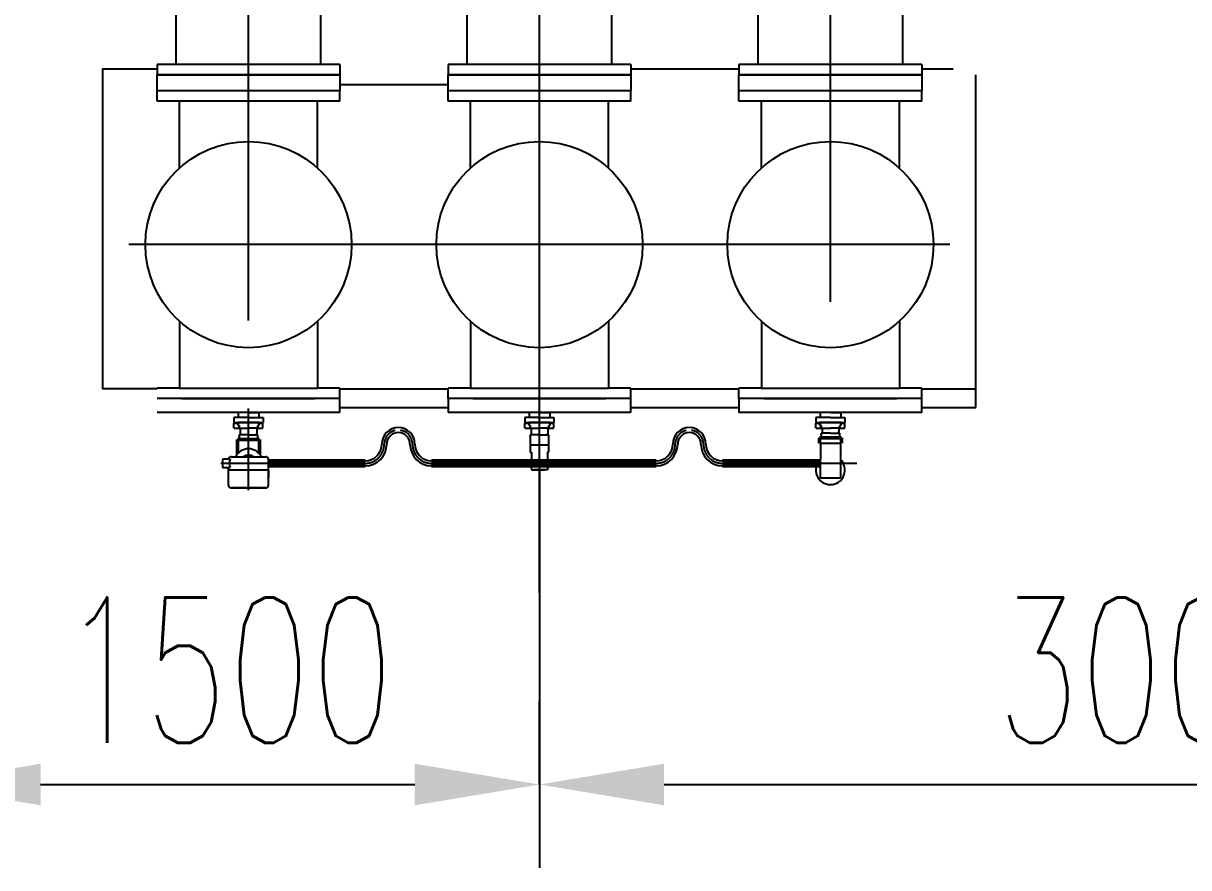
# Model space of a CAD drawing. Extents: x -61205 to 26665, y -81742 to 98141.
# Drawn here: x -12901 to -10097, y 62629 to 64660 of the extents above; entities that cross this region are included whole.
import ezdxf

# ---------------------------------------------------------------- set-up
doc = ezdxf.new("R2010")
doc.units = 0
doc.header["$LTSCALE"] = 1000
doc.header["$MEASUREMENT"] = 0
doc.linetypes.add('CENTER2', pattern=[1.125, 0.75, -0.125, 0.125, -0.125])
doc.linetypes.add('G', pattern=[2, 1.25, -0.25, 0.25, -0.25])
doc.layers.get('0').update_dxf_attribs({"linetype": 'CONTINUOUS'})
doc.layers.get('DEFPOINTS').update_dxf_attribs({"linetype": 'CONTINUOUS'})
for name, color, linetype in [('01', 7, 'CONTINUOUS'), ('05', 4, 'G'), ('08', 1, 'CONTINUOUS'), ('09', 3, 'CONTINUOUS')]:
    doc.layers.add(name, color=color, linetype=linetype)
doc.styles.add('intecad', font='geditxt.shx', dxfattribs={"width": 0.667, "bigfont": 'hzfs_1.shx'})
doc.dimstyles.new('INTE$0', dxfattribs={"dimscale": 100, "dimtxt": 3.5, "dimasz": 3, "dimexe": 2, "dimexo": 0, "dimgap": 1, "dimtad": 1, "dimdsep": 46, "dimtxsty": 'intecad', "dimcen": 0, "dimclrd": 7, "dimclre": 7, "dimclrt": 6, "dimadec": 0, "dimazin": 2, "dimtp": 0.1, "dimtm": 0.1, "dimtfac": 0.71, "dimtix": 1, "dimtmove": 0, "dimatfit": 3, "dimfxl": 1, "dimlwd": -1, "dimlwe": -1, "dimarcsym": 0})

# ---------------------------------------------------------------- blocks, each defined once
blk = doc.blocks.new('*D224')
at = {"layer": '09', "color": 7, "transparency": 16777216}
for p, q in [((-8659, 64784.4), (-8659, 62629.4)), ((-11659, 63586.4), (-11659, 62629.4)), ((-11359, 62829.4), (-8959, 62829.4))]:
    blk.add_line(p, q, dxfattribs=at)
for points in [[(-11359, 62879.4), (-11359, 62779.4), (-11659, 62829.4)], [(-8959, 62879.4), (-8959, 62779.4), (-8659, 62829.4)]]:
    blk.add_solid(points, dxfattribs=at)
at = {"layer": 'DEFPOINTS', "color": 0, "transparency": 16777216}
for p in [(-8659, 64784.4, 0), (-11659, 63586.4, 0), (-8659, 62829.4)]:
    blk.add_point(p, dxfattribs=at)
at = {"layer": '09', "color": 6, "transparency": 16777216, "insert": (-10159, 63104.4), "char_height": 350, "attachment_point": 5, "style": 'intecad'}
blk.add_mtext('3000', dxfattribs=at)
blk = doc.blocks.new('户内高位接地开关俯视图')
at = {"layer": '01'}
for p, q in [((-1000, 480), (-1000, 920)), ((-975, 920), (-1000, 920)), ((-975, 480), (-975, 920)), ((-25, 920), (0, 920)), ((-25, 480), (-25, 920)), ((0, 480), (0, 920)), ((-975, 874.2), (-458.9, 874.2)), ((-155.6, 874.2), (-25, 874.2)), ((-475, 858), (-475, 863)), ((-475, 863), (-463.9, 863)), ((-325, 858), (-475, 858)), ((-475, 858), (-475, 815)), ((-325, 858), (-475, 858)), ((-325, 863), (-336.1, 863)), ((-325, 863), (-325, 858)), ((-325, 815), (-325, 858)), ((-475, 815), (-325, 815)), ((-330, 815), (-470, 815)), ((-470, 585), (-470, 815)), ((-330, 780), (-330, 815)), ((-400, 775), (-455, 775)), ((-325.4, 775), (-400, 775)), ((-371.8, 775), (-372, 625)), ((-169, 775), (-325, 775)), ((-229, 775), (-229, 625)), ((-151, 643), (-151, 757)), ((-400, 625), (-455, 625)), ((-325.4, 625), (-400, 625)), ((-330, 585), (-330, 620)), ((-325, 625), (-169, 625)), ((-474.5, 585), (-330, 585)), ((-432.5, 558), (-432.5, 569)), ((-432.5, 569), (-367.5, 569)), ((-367.5, 569), (-367.5, 558)), ((-367.5, 558), (-432.5, 558)), ((-415, 465), (-415, 558)), ((-385, 465), (-385, 558)), ((-975, 525.8), (-424.4, 525.8)), ((-155.6, 525.8), (-25, 525.8)), ((-975, 480), (-1000, 480)), ((-25, 480), (0, 480)), ((-415, 465), (-385, 465)), ((-414, 465), (-386, 465)), ((-414, 428), (-414, 465)), ((-386, 465), (-386, 428)), ((-429.5, 441.5), (-370.5, 441.5)), ((-429.5, 236.5), (-429.5, 441.5)), ((-428.5, 444.5), (-428.5, 441.5)), ((-414, 428), (-386, 428)), ((-371.5, 441.5), (-371.5, 444.5)), ((-370.5, 441.5), (-370.5, 236.5)), ((-414, 261), (-386, 261)), ((-414, 261), (-414, 224)), ((-386, 224), (-386, 261)), ((-429.5, 236.5), (-370.5, 236.5)), ((-428.5, 233.5), (-428.5, 236.5)), ((-371.5, 236.5), (-371.5, 233.5)), ((-975, 220), (-1000, 220)), ((-1000, -220), (-1000, 220)), ((-975, -220), (-975, 220)), ((-415, 224), (-385, 224)), ((-415, 224), (-415, 131)), ((-414, 224), (-386, 224)), ((-385, 224), (-385, 131)), ((-25, 220), (0, 220)), ((-25, -220), (-25, 220)), ((0, -220), (0, 220)), ((-975, 174.2), (-424.4, 174.2)), ((-155.6, 174.2), (-25, 174.2)), ((-470, -115), (-470, 115)), ((-330, 115), (-470, 115)), ((-330, 80), (-330, 115)), ((-400, 75), (-455, 75)), ((-325.4, 75), (-400, 75)), ((-371.8, 75), (-372, -75)), ((-169, 75), (-325, 75)), ((-229, 75), (-229, -75)), ((-151, -57), (-151, 57)), ((-400, -75), (-455, -75)), ((-325.4, -75), (-400, -75)), ((-330, -115), (-330, -80)), ((-325, -75), (-169, -75)), ((-474.5, -115), (-330, -115)), ((-415, -224), (-415, -131)), ((-385, -224), (-385, -131)), ((-975, -174.2), (-424.4, -174.2)), ((-155.6, -174.2), (-25, -174.2)), ((-975, -220), (-1000, -220)), ((-415, -224), (-385, -224)), ((-414, -261), (-414, -224)), ((-414, -224), (-386, -224)), ((-386, -224), (-386, -261)), ((-25, -220), (0, -220)), ((-429.5, -247.5), (-370.5, -247.5)), ((-429.5, -452.5), (-429.5, -247.5)), ((-428.5, -244.5), (-428.5, -247.5)), ((-371.5, -247.5), (-371.5, -244.5)), ((-370.5, -247.5), (-370.5, -452.5)), ((-414, -261), (-386, -261)), ((-414, -439), (-414, -476)), ((-414, -439), (-386, -439)), ((-386, -476), (-386, -439)), ((-429.5, -452.5), (-370.5, -452.5)), ((-428.5, -455.5), (-428.5, -452.5)), ((-415, -476), (-415, -569)), ((-415, -476), (-385, -476)), ((-414, -476), (-386, -476)), ((-385, -476), (-385, -569)), ((-371.5, -452.5), (-371.5, -455.5)), ((-1000, -920), (-1000, -480)), ((-975, -480), (-1000, -480)), ((-975, -920), (-975, -480)), ((-25, -920), (-25, -480)), ((-25, -480), (0, -480)), ((0, -920), (0, -480)), ((-975, -525.8), (-424.4, -525.8)), ((-155.6, -525.8), (-25, -525.8)), ((-330, -585), (-470, -585)), ((-470, -815), (-470, -585)), ((-330, -620), (-330, -585)), ((-400, -625), (-455, -625)), ((-325.4, -625), (-400, -625)), ((-371.8, -625), (-372, -775)), ((-169, -625), (-325, -625)), ((-229, -625), (-229, -775)), ((-151, -757), (-151, -643)), ((-400, -775), (-455, -775)), ((-325.4, -775), (-400, -775)), ((-330, -815), (-330, -780)), ((-325, -775), (-169, -775)), ((-474.5, -815), (-330, -815)), ((-455, -835), (-455, -975)), ((-345, -835), (-345, -975)), ((-975, -874.2), (-455, -874.2)), ((-155.6, -874.2), (-25, -874.2)), ((-975, -920), (-1000, -920)), ((-25, -920), (0, -920)), ((-74.1, -1273), (-580.1, -1273)), ((-556.9, -1273), (-563.9, -1273)), ((-563.9, -1273), (-563.9, -1285)), ((-563.9, -1273), (-563.9, -1285)), ((-559.9, -1289), (-450.7, -1289)), ((-480.4, -1273), (-556.9, -1273)), ((-466.5, -1273.1), (-466.5, -1283.1)), ((-466.5, -1283.1), (-455.6, -1283.1)), ((-343, -1283.1), (-332.1, -1283.1)), ((-332.1, -1273.1), (-332.1, -1283.1))]:
    blk.add_line(p, q, dxfattribs=at)
at = {"layer": '01', "ltscale": 10}
for p, q in [((-580.1, -995), (-580.1, -1273)), ((-74.1, -995), (-580.1, -995)), ((-353.1, -990), (-447.1, -990)), ((-447.1, -990), (-447.1, -995)), ((-353.1, -990), (-353.1, -995)), ((-74.1, -995), (-74.1, -1273)), ((-74.1, -995), (-74.1, -1273))]:
    blk.add_line(p, q, dxfattribs=at)
at = {"layer": '01'}
for points in [[(-325, 585), (-325, 569), (-475, 569), (-475, 585)], [(-368, 451.5), (-368, 444.5), (-432, 444.5), (-432, 451.5)], [(-368, 226.5), (-368, 233.5), (-432, 233.5), (-432, 226.5)], [(-325, 115), (-325, 131), (-475, 131), (-475, 115)], [(-325, -115), (-325, -131), (-475, -131), (-475, -115)], [(-368, -237.5), (-368, -244.5), (-432, -244.5), (-432, -237.5)], [(-368, -462.5), (-368, -455.5), (-432, -455.5), (-432, -462.5)], [(-325, -585), (-325, -569), (-475, -569), (-475, -585)], [(-475, -815), (-325, -815), (-325, -835), (-475, -835)], [(-490, -975), (-310, -975), (-310, -995), (-490, -995)]]:
    blk.add_lwpolyline(points, close=True, dxfattribs=at)
for centre, radius in [((-290, 700), 32.1), ((-290, 700), 22.5), ((-290, 0), 32.1), ((-290, 0), 22.5), ((-290, -700), 32.1), ((-290, -700), 22.5)]:
    blk.add_circle(centre, radius, dxfattribs=at)
for centre, radius, start, end in [((-710, 700), 220, 52.3557, 127.6443), ((-400, 863), 60, 3.5833, 176.4167), ((-290, 700), 220, 244.417, 108.7437), ((-463.9, 867), 4, 270, 356.4167), ((-336.1, 867), 4, 183.5833, 270), ((-290, 700), 220, 147.2362, 212.7638), ((-450.5, 755), 20, 90, 163.8726), ((-325, 780), 5, 180, 270), ((-169, 757), 18, 0, 90), ((-450.5, 645), 20, 196.1274, 270), ((-325, 620), 5, 90, 180), ((-169, 643), 18, 270, 0), ((-290, 700), 220, 216.545, 235.3765), ((-710, 700), 220, 232.3557, 307.6443), ((-710, 0), 220, 52.3557, 127.6443), ((-290, 0), 220, 244.417, 115.583), ((-290, 0), 220, 124.6235, 143.455), ((-290, 0), 220, 147.2362, 212.7638), ((-450.5, 55), 20, 90, 163.8726), ((-325, 80), 5, 180, 270), ((-169, 57), 18, 0, 90), ((-450.5, -55), 20, 196.1274, 270), ((-325, -80), 5, 90, 180), ((-169, -57), 18, 270, 0), ((-290, 0), 220, 216.545, 235.3765), ((-710, 0), 220, 232.3557, 307.6443), ((-710, -700), 220, 52.3557, 127.6443), ((-290, -700), 220, 255.5225, 115.583), ((-290, -700), 220, 124.6235, 143.455), ((-290, -700), 220, 147.2362, 212.7638), ((-450.5, -645), 20, 90, 163.8726), ((-325, -620), 5, 180, 270), ((-169, -643), 18, 0, 90), ((-450.5, -755), 20, 196.1274, 270), ((-325, -780), 5, 90, 180), ((-169, -757), 18, 270, 0), ((-290, -700), 220, 217.8529, 221.4096), ((-710, -700), 220, 232.3557, 307.6443), ((-559.9, -1285), 4, 180, 270), ((-455.6, -1287.1), 4, 26.9444, 90), ((-410.8, -1273.1), 43, 196.4381, 261.6634), ((-400.1, -1258.1), 60, 253.5961, 333.0556), ((-343, -1287.1), 4, 90, 153.0556)]:
    blk.add_arc(centre, radius, start, end, dxfattribs=at)
at = {"layer": '05'}
blk.add_line((-400, 931.4), (-400, -1351.5), dxfattribs=at)
at = {"layer": '05', "linetype": 'CENTER2', "lineweight": -3}
blk.add_line((-400.1, -1006), (-400.1, -980.5), dxfattribs=at)
at = {"layer": 'DEFPOINTS', "linetype": 'ByBlock'}
for p in [(-347, 585), (-347, 585), (-347, -115), (-347, -115), (-347, -815), (-347, -815)]:
    blk.add_point(p, dxfattribs=at)
blk = doc.blocks.new('*D181')
at = {"layer": '09', "color": 7, "transparency": 16777216}
for p, q in [((-11659, 62829.4), (-11659, 63029.4)), ((-13159, 62831.3), (-13159, 62629.4)), ((-12859, 62829.4), (-11959, 62829.4))]:
    blk.add_line(p, q, dxfattribs=at)
for points in [[(-12859, 62879.4), (-12859, 62779.4), (-13159, 62829.4)], [(-11959, 62879.4), (-11959, 62779.4), (-11659, 62829.4)]]:
    blk.add_solid(points, dxfattribs=at)
at = {"layer": 'DEFPOINTS', "color": 0, "transparency": 16777216}
for p in [(-13159, 62831.3, 0), (-11659, 62829.4, 0), (-11659, 62829.4)]:
    blk.add_point(p, dxfattribs=at)
at = {"layer": '09', "color": 6, "transparency": 16777216, "insert": (-12409, 63104.4), "char_height": 350, "attachment_point": 5, "style": 'intecad'}
blk.add_mtext('1500', dxfattribs=at)

msp = doc.modelspace()

# ---------------------------------------------------------------- hatches: boundary and pattern name
for points in [[(-11681.612, 63607.942), (-11677.954, 63611.6), (-11677.954, 63590.387), (-11681.612, 63595.442)], [(-11636.296, 63607.942), (-11639.954, 63611.6), (-11639.954, 63590.387), (-11636.296, 63595.442)], [(-10986.77, 63607.942), (-10983.112, 63611.6), (-10983.112, 63590.387), (-10986.77, 63595.442)]]:
    msp.add_hatch(color=256).paths.add_polyline_path(points)

# ---------------------------------------------------------------- linework, layer by layer
for p, q in [((-11677.954, 63611.6, 0.014), (-11681.612, 63607.942, 0.014)), ((-11681.612, 63607.942, 0.014), (-11681.612, 63595.442, 0.014)), ((-11681.612, 63595.442, 0.014), (-11677.954, 63590.387, 0.014)), ((-11639.954, 63611.6, 0.014), (-11636.296, 63607.942, 0.014)), ((-11636.296, 63595.442, 0.014), (-11639.954, 63590.387, 0.014)), ((-11636.296, 63607.942, 0.014), (-11636.296, 63595.442, 0.014)), ((-10983.112, 63611.6, 0.014), (-10986.77, 63607.942, 0.014)), ((-10986.77, 63607.942, 0.014), (-10986.77, 63595.442, 0.014)), ((-10986.77, 63595.442, 0.014), (-10983.112, 63590.387, 0.014))]:
    msp.add_line(p, q)
at = {"color": 0, "linetype": 'ByBlock'}
for p in [(-12383.954, 63699.665, 0.014), (-12333.954, 63699.665, 0.014), (-11683.954, 63699.665, 0.014), (-11633.954, 63699.665, 0.014), (-10983.954, 63699.665, 0.014), (-10933.954, 63699.665, 0.014), (-12338.954, 63673.59, 0.014), (-12338.954, 63673.282, 0.014), (-11638.954, 63673.59, 0.014), (-11638.954, 63673.282, 0.014), (-10981.454, 63671.11, 0.014), (-10938.954, 63677.59, 0.014), (-10938.954, 63677.282, 0.014), (-12381.454, 63667.11, 0.014), (-11681.454, 63667.11, 0.014)]:
    msp.add_point(p, dxfattribs=at)
at = {"layer": '01'}
for p, q in [((-12578.954, 64560.665, 0.014), (-12578.954, 64535.665, 0.014)), ((-12138.954, 64560.665, 0.014), (-12578.954, 64560.665, 0.014)), ((-12138.954, 64560.665, 0.014), (-12138.954, 64535.665, 0.014)), ((-11438.954, 64560.665, 0.014), (-11878.954, 64560.665, 0.014)), ((-11878.954, 64560.665, 0.014), (-11878.954, 64535.665, 0.014)), ((-11438.954, 64560.665, 0.014), (-11438.954, 64535.665, 0.014)), ((-10738.954, 64560.665, 0.014), (-11178.954, 64560.665, 0.014)), ((-11178.954, 64560.665, 0.014), (-11178.954, 64535.665, 0.014)), ((-10738.954, 64560.665, 0.014), (-10738.954, 64535.665, 0.014)), ((-12578.954, 64497.665, 0.014), (-12578.954, 64535.665, 0.014)), ((-12578.954, 64535.665, 0.014), (-12138.954, 64535.665, 0.014)), ((-12138.954, 64535.665, 0.014), (-12578.954, 64535.665, 0.014)), ((-12138.954, 64535.665, 0.014), (-12138.954, 64497.665, 0.014)), ((-11878.954, 64535.665, 0.014), (-11438.954, 64535.665, 0.014)), ((-11438.954, 64535.665, 0.014), (-11878.954, 64535.665, 0.014)), ((-11878.954, 64497.665, 0.014), (-11878.954, 64535.665, 0.014)), ((-11438.954, 64535.665, 0.014), (-11438.954, 64497.665, 0.014)), ((-11178.954, 64535.665, 0.014), (-10738.954, 64535.665, 0.014)), ((-10738.954, 64535.665, 0.014), (-11178.954, 64535.665, 0.014)), ((-11178.954, 64497.665, 0.014), (-11178.954, 64535.665, 0.014)), ((-10738.954, 64535.665, 0.014), (-10738.954, 64497.665, 0.014)), ((-10608.954, 63735.665, 0.014), (-10608.954, 64535.615, 0.014)), ((-12578.954, 64472.665, 0.014), (-12578.954, 64497.665, 0.014)), ((-12138.954, 64497.665, 0.014), (-12578.954, 64497.665, 0.014)), ((-12138.954, 64472.665, 0.014), (-12138.954, 64497.665, 0.014)), ((-11438.954, 64497.665, 0.014), (-11878.954, 64497.665, 0.014)), ((-11878.954, 64472.665, 0.014), (-11878.954, 64497.665, 0.014)), ((-11438.954, 64472.665, 0.014), (-11438.954, 64497.665, 0.014)), ((-10738.954, 64497.665, 0.014), (-11178.954, 64497.665, 0.014)), ((-11178.954, 64472.665, 0.014), (-11178.954, 64497.665, 0.014)), ((-10738.954, 64472.665, 0.014), (-10738.954, 64497.665, 0.014)), ((-12138.954, 64472.665, 0.014), (-12578.954, 64472.665, 0.014)), ((-12524.954, 64311.915, 0.014), (-12524.954, 64472.665, 0.014)), ((-12192.954, 64311.915, 0.014), (-12192.954, 64472.665, 0.014)), ((-11438.954, 64472.665, 0.014), (-11878.954, 64472.665, 0.014)), ((-11824.954, 64311.915, 0.014), (-11824.954, 64472.665, 0.014)), ((-11492.954, 64311.915, 0.014), (-11492.954, 64472.665, 0.014)), ((-10738.954, 64472.665, 0.014), (-11178.954, 64472.665, 0.014)), ((-11124.954, 64311.915, 0.014), (-11124.954, 64472.665, 0.014)), ((-10792.954, 64311.915, 0.014), (-10792.954, 64472.665, 0.014)), ((-12524.954, 63943.415, 0.014), (-12524.954, 63782.665, 0.014)), ((-12192.954, 63943.415, 0.014), (-12192.954, 63782.665, 0.014)), ((-11824.954, 63943.415, 0.014), (-11824.954, 63782.665, 0.014)), ((-11492.954, 63943.415, 0.014), (-11492.954, 63782.665, 0.014)), ((-11124.954, 63943.415, 0.014), (-11124.954, 63782.665, 0.014)), ((-10792.954, 63943.415, 0.014), (-10792.954, 63782.665, 0.014)), ((-12524.954, 63782.665, 0.014), (-12578.954, 63782.665, 0.014)), ((-12524.954, 63782.665, 0.014), (-12192.954, 63782.665, 0.014)), ((-12138.954, 63782.665, 0.014), (-12192.954, 63782.665, 0.014)), ((-12138.954, 63757.665, 0.014), (-12138.954, 63782.665, 0.014)), ((-11824.954, 63782.665, 0.014), (-11878.954, 63782.665, 0.014)), ((-11878.954, 63757.665, 0.014), (-11878.954, 63782.665, 0.014)), ((-11824.954, 63782.665, 0.014), (-11492.954, 63782.665, 0.014)), ((-11438.954, 63782.665, 0.014), (-11492.954, 63782.665, 0.014)), ((-11438.954, 63757.665, 0.014), (-11438.954, 63782.665, 0.014)), ((-11124.954, 63782.665, 0.014), (-11178.954, 63782.665, 0.014)), ((-11178.954, 63757.665, 0.014), (-11178.954, 63782.665, 0.014)), ((-11124.954, 63782.665, 0.014), (-10792.954, 63782.665, 0.014)), ((-10738.954, 63782.665, 0.014), (-10792.954, 63782.665, 0.014)), ((-10738.954, 63757.665, 0.014), (-10738.954, 63782.665, 0.014)), ((-12518.954, 63757.665, 0.014), (-12578.954, 63757.665, 0.014)), ((-12138.954, 63757.665, 0.014), (-12578.954, 63757.665, 0.014)), ((-12138.954, 63757.665, 0.014), (-12578.954, 63757.665, 0.014)), ((-12518.954, 63757.665, 0.014), (-12198.954, 63757.665, 0.014)), ((-12138.954, 63757.665, 0.014), (-12198.954, 63757.665, 0.014)), ((-12138.954, 63780.665, 0.014), (-11878.954, 63780.665, 0.014)), ((-12138.954, 63723.665, 0.014), (-12138.954, 63757.665, 0.014)), ((-11438.954, 63757.665, 0.014), (-11878.954, 63757.665, 0.014)), ((-11438.954, 63757.665, 0.014), (-11878.954, 63757.665, 0.014)), ((-11818.954, 63757.665, 0.014), (-11878.954, 63757.665, 0.014)), ((-11878.954, 63757.665, 0.014), (-11878.954, 63723.665, 0.014)), ((-11818.954, 63757.665, 0.014), (-11498.954, 63757.665, 0.014)), ((-11438.954, 63757.665, 0.014), (-11498.954, 63757.665, 0.014)), ((-11438.954, 63780.665, 0.014), (-11178.418, 63780.665, 0.014)), ((-11438.954, 63723.665, 0.014), (-11438.954, 63757.665, 0.014)), ((-10738.954, 63757.665, 0.014), (-11178.954, 63757.665, 0.014)), ((-10738.954, 63757.665, 0.014), (-11178.954, 63757.665, 0.014)), ((-11118.954, 63757.665, 0.014), (-11178.954, 63757.665, 0.014)), ((-11178.954, 63757.665, 0.014), (-11178.954, 63723.665, 0.014)), ((-11118.954, 63757.665, 0.014), (-10798.954, 63757.665, 0.014)), ((-10738.954, 63757.665, 0.014), (-10798.954, 63757.665, 0.014)), ((-10738.954, 63780.665, 0.014), (-10608.954, 63780.665, 0.014)), ((-10738.954, 63723.665, 0.014), (-10738.954, 63757.665, 0.014)), ((-12138.954, 63735.665, 0.014), (-11878.954, 63735.665, 0.014)), ((-11438.954, 63735.665, 0.014), (-11178.954, 63735.665, 0.014)), ((-10738.954, 63735.665, 0.014), (-10608.954, 63735.665, 0.014)), ((-12170.837, 63723.665, 0.014), (-12578.954, 63723.665, 0.014)), ((-12394.083, 63697.432, 0.014), (-12393.083, 63698.432, 0.014)), ((-12393.954, 63711.665, 0.014), (-12393.954, 63699.665, 0.014)), ((-12358.954, 63711.665, 0.014), (-12393.954, 63711.665, 0.014)), ((-12393.954, 63699.665, 0.014), (-12358.954, 63699.665, 0.014)), ((-12393.083, 63698.432, 0.014), (-12384.083, 63698.432, 0.014)), ((-12384.083, 63692.665, 0.014), (-12384.083, 63698.432, 0.014)), ((-12383.954, 63723.665, 0.014), (-12383.954, 63711.665, 0.014)), ((-12358.954, 63723.665, 0.014), (-12383.954, 63723.665, 0.014)), ((-12383.954, 63699.665, 0.014), (-12383.954, 63692.665, 0.014)), ((-12333.954, 63699.665, 0.014), (-12383.954, 63699.665, 0.014)), ((-12358.954, 63723.665, 0.014), (-12333.954, 63723.665, 0.014)), ((-12358.954, 63711.665, 0.014), (-12323.954, 63711.665, 0.014)), ((-12358.954, 63699.665, 0.014), (-12323.954, 63699.665, 0.014)), ((-12333.954, 63723.665, 0.014), (-12333.954, 63711.665, 0.014)), ((-12333.954, 63692.665, 0.014), (-12333.954, 63699.665, 0.014)), ((-12333.954, 63698.432, 0.014), (-12325.083, 63698.432, 0.014)), ((-12333.73, 63698.432, 0.014), (-12333.73, 63692.665, 0.014)), ((-12325.083, 63698.432, 0.014), (-12324.083, 63697.432, 0.014)), ((-12323.954, 63711.665, 0.014), (-12323.954, 63699.665, 0.014)), ((-12138.954, 63723.665, 0.014), (-12170.837, 63723.665, 0.014)), ((-11470.837, 63723.665, 0.014), (-11878.954, 63723.665, 0.014)), ((-11694.083, 63697.432, 0.014), (-11693.083, 63698.432, 0.014)), ((-11658.954, 63711.665, 0.014), (-11693.954, 63711.665, 0.014)), ((-11693.954, 63711.665, 0.014), (-11693.954, 63699.665, 0.014)), ((-11693.954, 63699.665, 0.014), (-11658.954, 63699.665, 0.014)), ((-11693.083, 63698.432, 0.014), (-11684.083, 63698.432, 0.014)), ((-11684.083, 63692.665, 0.014), (-11684.083, 63698.432, 0.014)), ((-11658.954, 63723.665, 0.014), (-11683.954, 63723.665, 0.014)), ((-11683.954, 63723.665, 0.014), (-11683.954, 63711.665, 0.014)), ((-11633.954, 63699.665, 0.014), (-11683.954, 63699.665, 0.014)), ((-11683.954, 63699.665, 0.014), (-11683.954, 63692.665, 0.014)), ((-11658.954, 63723.665, 0.014), (-11633.954, 63723.665, 0.014)), ((-11658.954, 63711.665, 0.014), (-11623.954, 63711.665, 0.014)), ((-11658.954, 63699.665, 0.014), (-11623.954, 63699.665, 0.014)), ((-11633.954, 63723.665, 0.014), (-11633.954, 63711.665, 0.014)), ((-11633.954, 63692.665, 0.014), (-11633.954, 63699.665, 0.014)), ((-11633.954, 63698.432, 0.014), (-11625.083, 63698.432, 0.014)), ((-11633.73, 63698.432, 0.014), (-11633.73, 63692.665, 0.014)), ((-11625.083, 63698.432, 0.014), (-11624.083, 63697.432, 0.014)), ((-11623.954, 63711.665, 0.014), (-11623.954, 63699.665, 0.014)), ((-11438.954, 63723.665, 0.014), (-11470.837, 63723.665, 0.014)), ((-10770.837, 63723.665, 0.014), (-11178.954, 63723.665, 0.014)), ((-10994.083, 63697.432, 0.014), (-10993.083, 63698.432, 0.014)), ((-10958.954, 63711.665, 0.014), (-10993.954, 63711.665, 0.014)), ((-10993.954, 63711.665, 0.014), (-10993.954, 63699.665, 0.014)), ((-10993.954, 63699.665, 0.014), (-10958.954, 63699.665, 0.014)), ((-10993.083, 63698.432, 0.014), (-10984.083, 63698.432, 0.014)), ((-10984.083, 63692.665, 0.014), (-10984.083, 63698.432, 0.014)), ((-10983.954, 63723.665, 0.014), (-10983.954, 63711.665, 0.014)), ((-10958.954, 63723.665, 0.014), (-10983.954, 63723.665, 0.014)), ((-10983.954, 63699.665, 0.014), (-10983.954, 63692.665, 0.014)), ((-10933.954, 63699.665, 0.014), (-10983.954, 63699.665, 0.014)), ((-10958.954, 63723.665, 0.014), (-10933.954, 63723.665, 0.014)), ((-10958.954, 63711.665, 0.014), (-10923.954, 63711.665, 0.014)), ((-10958.954, 63699.665, 0.014), (-10923.954, 63699.665, 0.014)), ((-10933.954, 63723.665, 0.014), (-10933.954, 63711.665, 0.014)), ((-10933.954, 63692.665, 0.014), (-10933.954, 63699.665, 0.014)), ((-10933.954, 63698.432, 0.014), (-10925.083, 63698.432, 0.014)), ((-10933.73, 63698.432, 0.014), (-10933.73, 63692.665, 0.014)), ((-10925.083, 63698.432, 0.014), (-10924.083, 63697.432, 0.014)), ((-10923.954, 63711.665, 0.014), (-10923.954, 63699.665, 0.014)), ((-10738.954, 63723.665, 0.014), (-10770.837, 63723.665, 0.014)), ((-12394.083, 63687.432, 0.014), (-12394.083, 63697.432, 0.014)), ((-12394.083, 63687.432, 0.014), (-12393.083, 63686.432, 0.014)), ((-12393.083, 63686.432, 0.014), (-12381.583, 63686.432, 0.014)), ((-12384.083, 63692.665, 0.014), (-12381.454, 63692.665, 0.014)), ((-12381.583, 63686.432, 0.014), (-12381.583, 63692.665, 0.014)), ((-12381.454, 63692.665, 0.014), (-12381.454, 63686.665, 0.014)), ((-12381.454, 63686.665, 0.014), (-12358.955, 63686.665, 0.014)), ((-12381.454, 63670.665, 0.014), (-12381.454, 63658.665, 0.014)), ((-12358.955, 63670.665, 0.014), (-12381.454, 63670.665, 0.014)), ((-12378.954, 63686.665, 0.014), (-12378.954, 63670.665, 0.014)), ((-12336.454, 63686.665, 0.014), (-12358.955, 63686.665, 0.014)), ((-12358.955, 63670.665, 0.014), (-12336.454, 63670.665, 0.014)), ((-12338.954, 63686.665, 0.014), (-12338.954, 63670.665, 0.014)), ((-12336.454, 63686.432, 0.014), (-12336.454, 63692.665, 0.014)), ((-12336.454, 63692.665, 0.014), (-12333.73, 63692.665, 0.014)), ((-12336.454, 63686.432, 0.014), (-12325.083, 63686.432, 0.014)), ((-12336.454, 63666.051, 0.014), (-12336.454, 63670.665, 0.014)), ((-12336.454, 63658.665, 0.014), (-12336.454, 63670.665, 0.014)), ((-12336.173, 63692.665, 0.014), (-12336.173, 63686.432, 0.014)), ((-12325.083, 63686.432, 0.014), (-12324.083, 63687.432, 0.014)), ((-12324.083, 63687.432, 0.014), (-12324.083, 63697.432, 0.014)), ((-11694.083, 63687.432, 0.014), (-11694.083, 63697.432, 0.014)), ((-11694.083, 63687.432, 0.014), (-11693.083, 63686.432, 0.014)), ((-11693.083, 63686.432, 0.014), (-11681.583, 63686.432, 0.014)), ((-11684.083, 63692.665, 0.014), (-11681.454, 63692.665, 0.014)), ((-11681.583, 63686.432, 0.014), (-11681.583, 63692.665, 0.014)), ((-11681.454, 63692.665, 0.014), (-11681.454, 63686.665, 0.014)), ((-11681.454, 63686.665, 0.014), (-11658.955, 63686.665, 0.014)), ((-11681.454, 63670.665, 0.014), (-11681.454, 63646.442, 0.014)), ((-11658.955, 63670.665, 0.014), (-11681.454, 63670.665, 0.014)), ((-11678.954, 63686.665, 0.014), (-11678.954, 63670.665, 0.014)), ((-11636.454, 63686.665, 0.014), (-11658.955, 63686.665, 0.014)), ((-11658.955, 63670.665, 0.014), (-11636.454, 63670.665, 0.014)), ((-11638.954, 63686.665, 0.014), (-11638.954, 63670.665, 0.014)), ((-11636.454, 63692.665, 0.014), (-11633.73, 63692.665, 0.014)), ((-11636.454, 63686.432, 0.014), (-11636.454, 63692.665, 0.014)), ((-11636.454, 63686.432, 0.014), (-11625.083, 63686.432, 0.014)), ((-11636.454, 63646.442, 0.014), (-11636.454, 63670.665, 0.014)), ((-11636.454, 63666.051, 0.014), (-11636.454, 63670.665, 0.014)), ((-11636.173, 63692.665, 0.014), (-11636.173, 63686.432, 0.014)), ((-11625.083, 63686.432, 0.014), (-11624.083, 63687.432, 0.014)), ((-11624.083, 63687.432, 0.014), (-11624.083, 63697.432, 0.014)), ((-10994.083, 63687.432, 0.014), (-10994.083, 63697.432, 0.014)), ((-10994.083, 63687.432, 0.014), (-10993.083, 63686.432, 0.014)), ((-10993.083, 63686.432, 0.014), (-10981.583, 63686.432, 0.014)), ((-10984.083, 63692.665, 0.014), (-10981.454, 63692.665, 0.014)), ((-10981.583, 63686.432, 0.014), (-10981.583, 63692.665, 0.014)), ((-10981.454, 63692.665, 0.014), (-10981.454, 63686.665, 0.014)), ((-10981.454, 63686.665, 0.014), (-10958.955, 63686.665, 0.014)), ((-10981.454, 63674.665, 0.014), (-10981.454, 63662.665, 0.014)), ((-10958.955, 63674.665, 0.014), (-10981.454, 63674.665, 0.014)), ((-10978.954, 63686.665, 0.014), (-10978.954, 63674.665, 0.014)), ((-10936.454, 63686.665, 0.014), (-10958.955, 63686.665, 0.014)), ((-10958.955, 63674.665, 0.014), (-10936.454, 63674.665, 0.014)), ((-10938.954, 63686.665, 0.014), (-10938.954, 63674.665, 0.014)), ((-10936.454, 63686.432, 0.014), (-10936.454, 63692.665, 0.014)), ((-10936.454, 63692.665, 0.014), (-10933.73, 63692.665, 0.014)), ((-10936.454, 63686.432, 0.014), (-10925.083, 63686.432, 0.014)), ((-10936.454, 63662.665, 0.014), (-10936.454, 63674.665, 0.014)), ((-10936.454, 63670.051, 0.014), (-10936.454, 63674.665, 0.014)), ((-10936.173, 63692.665, 0.014), (-10936.173, 63686.432, 0.014)), ((-10925.083, 63686.432, 0.014), (-10924.083, 63687.432, 0.014)), ((-10924.083, 63687.432, 0.014), (-10924.083, 63697.432, 0.014)), ((-12381.454, 63658.665, 0.014), (-12336.454, 63658.665, 0.014)), ((-11681.454, 63646.442, 0.014), (-11636.454, 63646.442, 0.014)), ((-11681.454, 63646.442, 0.014), (-11681.454, 63628.442, 0.014)), ((-11681.454, 63646.442, 0.014), (-11636.454, 63646.442, 0.014)), ((-11681.454, 63646.442, 0.014), (-11636.454, 63646.442, 0.014)), ((-11636.454, 63628.442, 0.014), (-11636.454, 63646.442, 0.014)), ((-10985.454, 63650.442, 0.014), (-10932.454, 63650.442, 0.014)), ((-10983.107, 63650.442, 0.014), (-10983.107, 63610.99, 0.014)), ((-10981.454, 63662.665, 0.014), (-10936.454, 63662.665, 0.014)), ((-10935.103, 63650.442, 0.014), (-10935.103, 63566.445, 0.014)), ((-12400.954, 63617.631, 0.014), (-12316.954, 63617.631, 0.014)), ((-11681.454, 63628.442, 0.014), (-11677.954, 63628.442, 0.014)), ((-11677.954, 63628.442, 0.014), (-11677.954, 63586.442, 0.014)), ((-11639.954, 63628.442, 0.014), (-11639.954, 63586.442, 0.014)), ((-11636.363, 63628.442, 0.014), (-11639.954, 63628.442, 0.014)), ((-12402.765, 63611.631, 0.014), (-12421.23, 63611.631, 0.014)), ((-12421.23, 63611.631, 0.014), (-12421.23, 63591.631, 0.014)), ((-12406.954, 63611.631, 0.014), (-12406.954, 63611.631, 0.014)), ((-12406.954, 63548.631, 0.014), (-12406.954, 63591.631, 0.014)), ((-12310.954, 63611.631, 0.014), (-12310.954, 63611.631, 0.014)), ((-12310.954, 63548.631, 0.014), (-12310.954, 63611.631, 0.014)), ((-10983.103, 63566.445, 0.014), (-10983.107, 63610.99, 0.014)), ((-12310.954, 63585.631, 0.014), (-12406.954, 63585.631, 0.014)), ((-12310.954, 63584.631, 0.014), (-12310.954, 63576.631, 0.014)), ((-12310.954, 63576.631, 0.014), (-12310.954, 63566.631, 0.014)), ((-10935.103, 63566.445, 0.014), (-10983.103, 63566.445, 0.014)), ((-12400.954, 63542.631, 0.014), (-12316.954, 63542.631, 0.014)), ((-12316.954, 63542.631, 0.014), (-12400.954, 63542.631, 0.014))]:
    msp.add_line(p, q, dxfattribs=at)
at = {"layer": '01', "lineweight": 50, "ltscale": 0.5}
for p, q in [((-12385.454, 63624.494, 0.014), (-12385.454, 63658.665, 0.014)), ((-12332.454, 63658.665, 0.014), (-12385.454, 63658.665, 0.014)), ((-12332.454, 63658.665, 0.014), (-12332.454, 63624.494, 0.014)), ((-10932.454, 63662.665, 0.014), (-10985.454, 63662.665, 0.014)), ((-10985.454, 63650.442, 0.014), (-10985.454, 63662.665, 0.014)), ((-10932.454, 63662.665, 0.014), (-10932.454, 63650.156, 0.014)), ((-12310.954, 63607.661, 0.014), (-12078.394, 63607.661, 0.014)), ((-12310.954, 63595.661, 0.014), (-12078.394, 63595.661, 0.014)), ((-11918.394, 63607.661, 0.014), (-11378.394, 63607.661, 0.014)), ((-11918.394, 63595.661, 0.014), (-11378.394, 63595.661, 0.014)), ((-11218.394, 63607.661, 0.014), (-10983.107, 63607.661, 0.014)), ((-11218.394, 63595.661, 0.014), (-10983.106, 63595.661, 0.014))]:
    msp.add_line(p, q, dxfattribs=at)
at = {"layer": '01', "ltscale": 8}
for p, q in [((-12038.394, 63647.661, 0.014), (-12038.394, 63647.661, 0.014)), ((-11958.394, 63647.661, 0.014), (-11958.394, 63647.661, 0.014)), ((-11338.394, 63647.661, 0.014), (-11338.394, 63647.661, 0.014)), ((-11258.394, 63647.661, 0.014), (-11258.394, 63647.661, 0.014))]:
    msp.add_line(p, q, dxfattribs=at)
at = {"layer": '01', "ltscale": 2}
for p, q in [((-12421.23, 63591.631, 0.014), (-12402.765, 63591.631, 0.014)), ((-11677.954, 63586.442, 0.014), (-11645.954, 63586.442, 0.014)), ((-11639.954, 63586.442, 0.014), (-11671.954, 63586.442, 0.014))]:
    msp.add_line(p, q, dxfattribs=at)
at = {"layer": '01'}
for points, elevation in [([(-12578.954, 63780.665), (-12708.954, 63780.665), (-12708.954, 64550.665), (-12578.954, 64550.665)], 0.014), ([(-11438.954, 64550.665), (-11178.954, 64550.665)], 0.014), ([(-10738.954, 64550.665), (-10663.954, 64550.665)], 0.003), ([(-12138.954, 64512.665), (-11878.954, 64512.665)], 0.014)]:
    msp.add_lwpolyline(points, dxfattribs=dict(at, elevation=elevation))
for centre in [(-12358.954, 64127.665, -0.001), (-11658.954, 64127.665, -0.001), (-10958.954, 64127.665, -0.001)]:
    msp.add_circle(centre, 248, dxfattribs=at)
for centre, radius, start, end in [((-11998.394, 63647.661, 0.014), 40, 0, 180), ((-11998.394, 63647.661, 0.014), 28, 0, 180), ((-11298.394, 63647.661, 0.014), 40, 0, 180), ((-11298.394, 63647.661, 0.014), 28, 0, 180), ((-12078.394, 63647.661, 0.014), 52, 270, 0), ((-12078.394, 63647.661, 0.014), 40, 270, 0), ((-11378.394, 63647.661, 0.014), 40, 270, 0), ((-11378.394, 63647.661, 0.014), 52, 270, 0), ((-12400.954, 63611.631, 0.014), 6, 90, 180), ((-12358.954, 63601.631, 0.014), 35, 27.202894, 152.797106), ((-12358.954, 63601.631, 0.014), 20, 53.130102, 126.869898), ((-12316.954, 63611.631, 0.014), 6, 0, 90), ((-12382.339, 63601.631, 0.014), 22.743, 153.915019, 206.084981), ((-10958.954, 63585.659, 0.014), 35, 133.636683, 47.042544), ((-12400.954, 63548.631, 0.014), 6, 180, 270), ((-12316.954, 63548.631, 0.014), 6, 270, 0)]:
    msp.add_arc(centre, radius, start, end, dxfattribs=at)
at = {"layer": '01', "ltscale": 2}
for centre, radius in [((-11918.394, 63647.661, 0.014), 52), ((-11918.394, 63647.661, 0.014), 40), ((-11218.394, 63647.661, 0.014), 52), ((-11218.394, 63647.661, 0.014), 40)]:
    msp.add_arc(centre, radius, 180, 270, dxfattribs=at)
at = {"layer": '05'}
for p, q in [((-11658.954, 63693.591, -0.001), (-11658.954, 69486.106, -0.001)), ((-12358.954, 63945.112, -0.001), (-12358.954, 69294.477, -0.001)), ((-10958.954, 63990.496, -0.001), (-10958.954, 69259.222, -0.001)), ((-11658.954, 63646.442, -0.001), (-11658.954, 69180.699, -0.001))]:
    msp.add_line(p, q, dxfattribs=at)
at = {"layer": '05', "ltscale": 500}
msp.add_line((-10671.284, 64127.665, -0.001), (-12646.624, 64127.665, -0.001), dxfattribs=at)
at = {"layer": '05', "ltscale": 0.5}
for p, q in [((-12358.954, 63537.129, 0.014), (-12358.954, 63733.611, 0.014)), ((-12078.394, 63601.661, 0.014), (-12425.54, 63601.661, 0.014)), ((-11378.394, 63601.661, 0.014), (-11918.394, 63601.661, 0.014)), ((-10895.203, 63601.661, 0.014), (-11218.394, 63601.661, 0.014))]:
    msp.add_line(p, q, dxfattribs=at)
at = {"layer": '05', "ltscale": 5}
msp.add_line((-11658.954, 63584.446, 0.014), (-11658.954, 63732.87, 0.014), dxfattribs=at)
at = {"layer": '05'}
for centre, start, end in [((-11998.394, 63647.661, 0.014), 102.496869, 180), ((-11998.394, 63647.661, 0.014), 0, 81.269492), ((-11298.394, 63647.661, 0.014), 102.496869, 180), ((-11298.394, 63647.661, 0.014), 0, 81.269492)]:
    msp.add_arc(centre, 34, start, end, dxfattribs=at)
at = {"layer": '05', "ltscale": 8}
for centre, start, end in [((-12078.394, 63647.661, 0.014), 270, 0), ((-11918.394, 63647.661, 0.014), 180, 270), ((-11378.394, 63647.661, 0.014), 270, 0), ((-11218.394, 63647.661, 0.014), 180, 270)]:
    msp.add_arc(centre, 46, start, end, dxfattribs=at)
at = {"layer": '08', "color": 7}
msp.add_line((-11658.954, 63290.509, -0.001), (-11658.954, 63584.446, 0.014), dxfattribs=at)

# ---------------------------------------------------------------- block references
at = {"layer": '01', "rotation": 90}
msp.add_blockref('户内高位接地开关俯视图', (-11658.954, 65535.665, -0.001), dxfattribs=at)

# ---------------------------------------------------------------- dimensions: what is measured, and where the dimension line sits
at = {"layer": '09'}
dim = msp.add_linear_dim(base=(-8658.954, 62829.404, -0.001), p1=(-11658.954, 63586.442, 0.014), p2=(-8658.954, 64784.446, 0.014), dimstyle='INTE$0', dxfattribs=at)
dim.commit()
dim.dimension.update_dxf_attribs({"geometry": '*D224', "text_midpoint": (-10158.954, 63104.404, -0.001)})
dim = msp.add_linear_dim(base=(-11658.954, 62829.404), p1=(-13158.954, 62831.325, -0.001), p2=(-11658.954, 62829.404, -0.001), dimstyle='INTE$0', override={"dimtmove": 1}, dxfattribs=at)
dim.commit()
dim.dimension.update_dxf_attribs({"geometry": '*D181', "text_midpoint": (-12408.954, 63104.404)})

doc.saveas('drawing.dxf')
